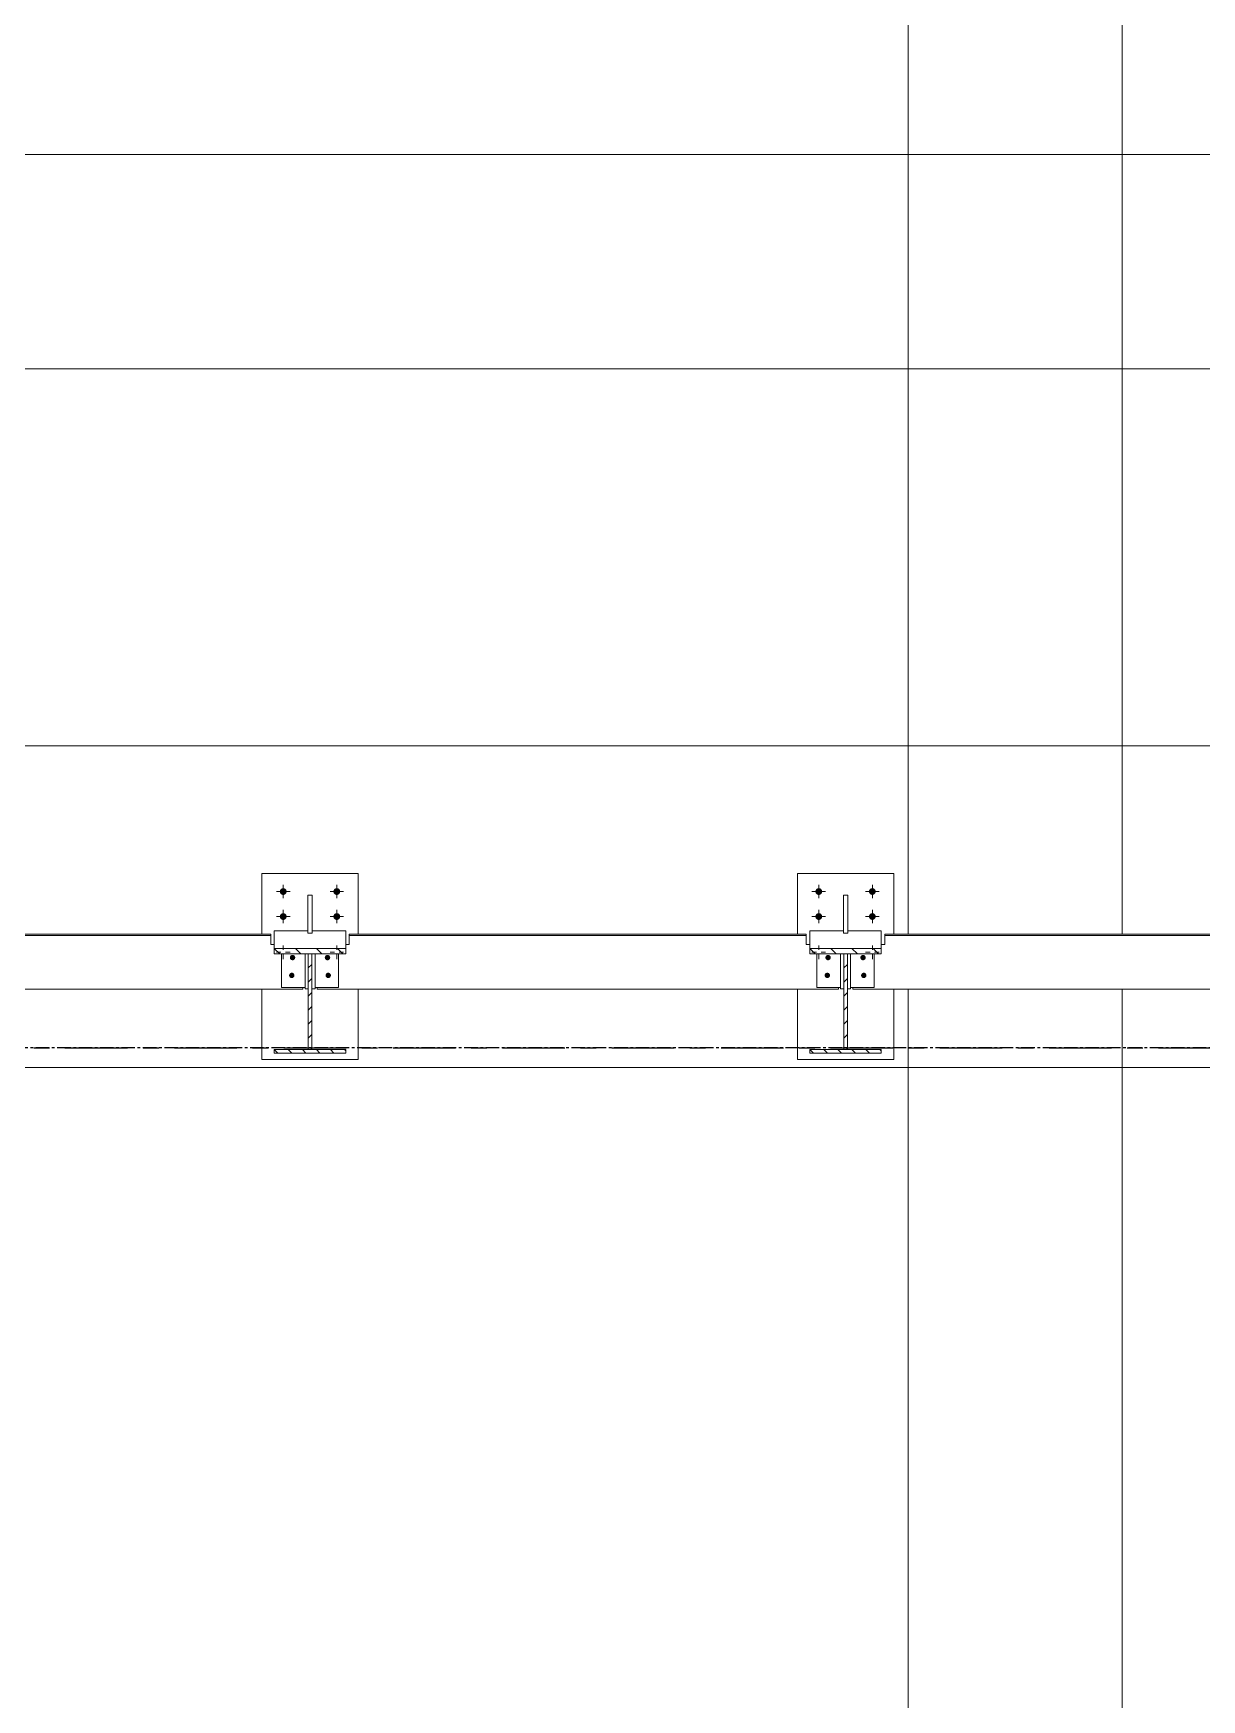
# Model space of a CAD drawing. Header units: millimetres. Extents: x -153298 to 620751, y -313239 to 250031.
# Drawn here: x 48833 to 52105, y 20501 to 25166 of the extents above; entities that cross this region are included whole.
import ezdxf

# ---------------------------------------------------------------- set-up
doc = ezdxf.new("R2010")
doc.units = ezdxf.units.MM
for name, pattern in [('CENTER', [2, 1.25, -0.25, 0.25, -0.25]), ('TA_GL_000.70000', [1.925, 0.7, -0.175, 0.175, -0.175, 0.7]), ('XKITLINE00', [0])]:
    doc.linetypes.add(name, pattern=pattern)
doc.layers.add('000 - 0_SYM_DWG_GRIDLINE_MAIN_COLOR_251', color=251, linetype='Continuous')
doc.layers.add('000 - GRID', color=251, linetype='CENTER')
doc.layers.add('Bolt', color=1, linetype='Continuous', lineweight=0)
doc.layers.add('Part', color=2, linetype='Continuous', lineweight=0)
doc.styles.add('TA', font='', dxfattribs={"height": 4.5})
doc.styles.get('TA').set_extended_font_data('Cordia New')

# ---------------------------------------------------------------- blocks, each defined once
blk = doc.blocks.new('*A133132')
at = {"layer": 'Part', "linetype": 'XKITLINE00', "lineweight": 0}
for p, q in [((447.337912, -23.297436), (447.257912, -23.217436)), ((447.652221, -23.297436), (447.572221, -23.217436)), ((447.96653, -23.297436), (447.88653, -23.217436)), ((448.280839, -23.297436), (448.200839, -23.217436)), ((448.595148, -23.297436), (448.515148, -23.217436)), ((448.857912, -23.245891), (448.829457, -23.217436))]:
    blk.add_line(p, q, dxfattribs=at)
blk = doc.blocks.new('*A134133')
at = {"layer": 'Part', "linetype": 'XKITLINE00', "lineweight": 0}
for p, q in [((448.017912, -21.392591), (448.097912, -21.312591)), ((448.017912, -21.7069), (448.097912, -21.6269)), ((448.017912, -22.021209), (448.097912, -21.941209)), ((448.017912, -22.335517), (448.097912, -22.255517)), ((448.017912, -22.649826), (448.097912, -22.569826)), ((448.017912, -22.964135), (448.097912, -22.884135)), ((448.07892, -23.217436), (448.097912, -23.198444))]:
    blk.add_line(p, q, dxfattribs=at)
blk = doc.blocks.new('*A135134')
at = {"layer": 'Part', "linetype": 'XKITLINE00', "lineweight": 0}
for p, q in [((459.378077, -21.078283), (459.257912, -20.958118)), ((459.850187, -21.078283), (459.730023, -20.958118)), ((460.322298, -21.078283), (460.202133, -20.958118)), ((460.794408, -21.078283), (460.674244, -20.958118))]:
    blk.add_line(p, q, dxfattribs=at)
blk = doc.blocks.new('*A136135')
at = {"layer": 'Part', "linetype": 'XKITLINE00', "lineweight": 0}
for p, q in [((460.017912, -21.392591), (460.097912, -21.312591)), ((460.017912, -21.7069), (460.097912, -21.6269)), ((460.017912, -22.021209), (460.097912, -21.941209)), ((460.017912, -22.335517), (460.097912, -22.255517)), ((460.017912, -22.649826), (460.097912, -22.569826)), ((460.017912, -22.964135), (460.097912, -22.884135)), ((460.07892, -23.217436), (460.097912, -23.198444))]:
    blk.add_line(p, q, dxfattribs=at)
blk = doc.blocks.new('*A137136')
at = {"layer": 'Part', "linetype": 'XKITLINE00', "lineweight": 0}
for p, q in [((459.337912, -23.297436), (459.257912, -23.217436)), ((459.652221, -23.297436), (459.572221, -23.217436)), ((459.96653, -23.297436), (459.88653, -23.217436)), ((460.280839, -23.297436), (460.200839, -23.217436)), ((460.595148, -23.297436), (460.515148, -23.217436)), ((460.857912, -23.245891), (460.829457, -23.217436))]:
    blk.add_line(p, q, dxfattribs=at)
blk = doc.blocks.new('*A197196')
at = {"layer": 'Part', "linetype": 'XKITLINE00', "lineweight": 0}
for p, q in [((447.378077, -21.078283), (447.257912, -20.958118)), ((447.850187, -21.078283), (447.730023, -20.958118)), ((448.322298, -21.078283), (448.202133, -20.958118)), ((448.794408, -21.078283), (448.674244, -20.958118))]:
    blk.add_line(p, q, dxfattribs=at)
blk = doc.blocks.new('*A11961161')
at = {"layer": 'Part', "linetype": 'XKITLINE00', "lineweight": 0}
for p, q in [((460.169912, -21.855796), (460.169912, -21.078283)), ((460.697912, -21.828163), (460.697912, -21.078283)), ((460.097912, -21.855796), (460.169912, -21.855796)), ((460.169912, -21.828163), (460.697912, -21.828163))]:
    blk.add_line(p, q, dxfattribs=at)
blk = doc.blocks.new('*A11971162')
at = {"layer": 'Part', "linetype": 'XKITLINE00', "lineweight": 0}
for p, q in [((459.417902, -21.078283), (459.417902, -21.828163)), ((459.945902, -21.078283), (459.945902, -21.855796)), ((459.417902, -21.828163), (459.945902, -21.828163)), ((459.945902, -21.855796), (460.017902, -21.855796))]:
    blk.add_line(p, q, dxfattribs=at)
blk = doc.blocks.new('*A11981163')
at = {"layer": 'Part', "linetype": 'XKITLINE00', "lineweight": 0}
for p, q in [((460.105912, -19.760081), (460.009912, -19.760081)), ((460.009912, -20.611492), (460.009912, -19.760081)), ((460.105912, -20.611492), (460.105912, -19.760081)), ((460.105912, -20.611492), (460.009912, -20.611492))]:
    blk.add_line(p, q, dxfattribs=at)
blk = doc.blocks.new('*A12721237')
at = {"layer": 'Part', "linetype": 'XKITLINE00', "lineweight": 0}
for p, q in [((436.857912, -20.862883), (436.937912, -20.862883)), ((436.857912, -20.865605), (436.937912, -20.865605)), ((447.177912, -20.634477), (436.937912, -20.634477)), ((436.937912, -20.634477), (436.937912, -20.865605)), ((436.937912, -20.665879), (447.177912, -20.665879)), ((447.177912, -20.634477), (447.177912, -20.865605)), ((447.177912, -20.862883), (447.257912, -20.862883)), ((447.177912, -20.865605), (447.257912, -20.865605)), ((436.217883, -21.864234), (436.217883, -21.828163)), ((436.217883, -21.864234), (447.897912, -21.864234)), ((447.897912, -21.864234), (447.897912, -21.828163))]:
    blk.add_line(p, q, dxfattribs=at)
blk = doc.blocks.new('*A12731238')
at = {"layer": 'Bolt'}
for points in [[(448.456, -21.1), (448.462, -21.1), (448.467, -21.102), (448.473, -21.104), (448.478, -21.106), (448.483, -21.109), (448.488, -21.113), (448.492, -21.117), (448.496, -21.121), (448.5, -21.126), (448.503, -21.131), (448.505, -21.136), (448.507, -21.142), (448.509, -21.147), (448.51, -21.153), (448.51, -21.159), (448.51, -21.165), (448.509, -21.171), (448.507, -21.177), (448.505, -21.182), (448.503, -21.187), (448.5, -21.192), (448.496, -21.197), (448.492, -21.202), (448.488, -21.205), (448.483, -21.209), (448.478, -21.212), (448.473, -21.215), (448.467, -21.217), (448.462, -21.218), (448.456, -21.219), (448.45, -21.219), (448.444, -21.219), (448.438, -21.218), (448.432, -21.217), (448.427, -21.215), (448.422, -21.212), (448.417, -21.209), (448.412, -21.205), (448.407, -21.202), (448.403, -21.197), (448.4, -21.192), (448.397, -21.187), (448.394, -21.182), (448.392, -21.177), (448.391, -21.171), (448.39, -21.165), (448.39, -21.159), (448.39, -21.153), (448.391, -21.147), (448.392, -21.142), (448.394, -21.136), (448.397, -21.131), (448.4, -21.126), (448.403, -21.121), (448.407, -21.117), (448.412, -21.113), (448.417, -21.109), (448.422, -21.106), (448.427, -21.104), (448.432, -21.102), (448.438, -21.1), (448.444, -21.1), (448.45, -21.099)], [(448.472, -21.499), (448.478, -21.5), (448.484, -21.501), (448.489, -21.503), (448.495, -21.505), (448.5, -21.508), (448.504, -21.512), (448.509, -21.516), (448.513, -21.52), (448.516, -21.525), (448.519, -21.53), (448.522, -21.535), (448.524, -21.541), (448.525, -21.547), (448.526, -21.552), (448.526, -21.558), (448.526, -21.564), (448.525, -21.57), (448.524, -21.576), (448.522, -21.581), (448.519, -21.587), (448.516, -21.592), (448.513, -21.596), (448.509, -21.601), (448.504, -21.605), (448.5, -21.608), (448.495, -21.611), (448.489, -21.614), (448.484, -21.616), (448.478, -21.617), (448.472, -21.618), (448.466, -21.618), (448.461, -21.618), (448.455, -21.617), (448.449, -21.616), (448.443, -21.614), (448.438, -21.611), (448.433, -21.608), (448.428, -21.605), (448.424, -21.601), (448.42, -21.596), (448.417, -21.592), (448.413, -21.587), (448.411, -21.581), (448.409, -21.576), (448.408, -21.57), (448.407, -21.564), (448.406, -21.558), (448.407, -21.552), (448.408, -21.547), (448.409, -21.541), (448.411, -21.535), (448.413, -21.53), (448.417, -21.525), (448.42, -21.52), (448.424, -21.516), (448.428, -21.512), (448.433, -21.508), (448.438, -21.505), (448.443, -21.503), (448.449, -21.501), (448.455, -21.5), (448.461, -21.499), (448.466, -21.498)]]:
    blk.add_hatch(color=256, dxfattribs=at).paths.add_polyline_path(points, flags=17)
at = {"layer": 'Bolt', "linetype": 'XKITLINE00', "lineweight": 0}
for p, q in [((448.45, -21.162), (448.45, -21.143)), ((448.466, -21.562), (448.466, -21.542))]:
    blk.add_line(p, q, dxfattribs=at)
blk = doc.blocks.new('*A12741239')
at = {"layer": 'Bolt'}
for points in [[(447.672, -21.1), (447.678, -21.1), (447.683, -21.102), (447.689, -21.104), (447.694, -21.106), (447.699, -21.109), (447.704, -21.113), (447.708, -21.117), (447.712, -21.121), (447.716, -21.126), (447.719, -21.131), (447.721, -21.136), (447.723, -21.142), (447.725, -21.147), (447.726, -21.153), (447.726, -21.159), (447.726, -21.165), (447.725, -21.171), (447.723, -21.177), (447.721, -21.182), (447.719, -21.187), (447.716, -21.192), (447.712, -21.197), (447.708, -21.202), (447.704, -21.205), (447.699, -21.209), (447.694, -21.212), (447.689, -21.215), (447.683, -21.217), (447.678, -21.218), (447.672, -21.219), (447.666, -21.219), (447.66, -21.219), (447.654, -21.218), (447.649, -21.217), (447.643, -21.215), (447.638, -21.212), (447.633, -21.209), (447.628, -21.205), (447.624, -21.202), (447.62, -21.197), (447.616, -21.192), (447.613, -21.187), (447.611, -21.182), (447.609, -21.177), (447.607, -21.171), (447.606, -21.165), (447.606, -21.159), (447.606, -21.153), (447.607, -21.147), (447.609, -21.142), (447.611, -21.136), (447.613, -21.131), (447.616, -21.126), (447.62, -21.121), (447.624, -21.117), (447.628, -21.113), (447.633, -21.109), (447.638, -21.106), (447.643, -21.104), (447.649, -21.102), (447.654, -21.1), (447.66, -21.1), (447.666, -21.099)], [(447.655, -21.499), (447.661, -21.5), (447.667, -21.501), (447.672, -21.503), (447.678, -21.505), (447.683, -21.508), (447.687, -21.512), (447.692, -21.516), (447.696, -21.52), (447.699, -21.525), (447.702, -21.53), (447.705, -21.535), (447.707, -21.541), (447.708, -21.547), (447.709, -21.552), (447.709, -21.558), (447.709, -21.564), (447.708, -21.57), (447.707, -21.576), (447.705, -21.581), (447.702, -21.587), (447.699, -21.592), (447.696, -21.596), (447.692, -21.601), (447.687, -21.605), (447.683, -21.608), (447.678, -21.611), (447.672, -21.614), (447.667, -21.616), (447.661, -21.617), (447.655, -21.618), (447.649, -21.618), (447.644, -21.618), (447.638, -21.617), (447.632, -21.616), (447.626, -21.614), (447.621, -21.611), (447.616, -21.608), (447.611, -21.605), (447.607, -21.601), (447.603, -21.596), (447.6, -21.592), (447.596, -21.587), (447.594, -21.581), (447.592, -21.576), (447.591, -21.57), (447.59, -21.564), (447.589, -21.558), (447.59, -21.552), (447.591, -21.547), (447.592, -21.541), (447.594, -21.535), (447.596, -21.53), (447.6, -21.525), (447.603, -21.52), (447.607, -21.516), (447.611, -21.512), (447.616, -21.508), (447.621, -21.505), (447.626, -21.503), (447.632, -21.501), (447.638, -21.5), (447.644, -21.499), (447.649, -21.498)]]:
    blk.add_hatch(color=256, dxfattribs=at).paths.add_polyline_path(points, flags=17)
at = {"layer": 'Bolt', "linetype": 'XKITLINE00', "lineweight": 0}
for p, q in [((447.666, -21.162), (447.666, -21.143)), ((447.649, -21.562), (447.649, -21.542))]:
    blk.add_line(p, q, dxfattribs=at)
blk = doc.blocks.new('*A12751240')
at = {"layer": 'Part', "linetype": 'XKITLINE00', "lineweight": 0}
for p, q in [((446.97788, -19.280042), (449.13788, -19.280042)), ((446.97788, -20.634477), (446.97788, -19.280042)), ((449.13788, -20.634477), (449.13788, -19.280042)), ((446.97788, -23.440042), (446.97788, -21.864234)), ((449.13788, -23.440042), (449.13788, -21.864234)), ((446.97788, -23.440042), (449.13788, -23.440042))]:
    blk.add_line(p, q, dxfattribs=at)
blk = doc.blocks.new('*A12761241')
at = {"layer": 'Part', "linetype": 'XKITLINE00', "lineweight": 0}
for p, q in [((448.169912, -21.855796), (448.169912, -21.078283)), ((448.697912, -21.828163), (448.697912, -21.078283)), ((448.097912, -21.855796), (448.169912, -21.855796)), ((448.169912, -21.828163), (448.697912, -21.828163))]:
    blk.add_line(p, q, dxfattribs=at)
blk = doc.blocks.new('*A12771242')
at = {"layer": 'Part', "linetype": 'XKITLINE00', "lineweight": 0}
for p, q in [((447.417902, -21.078283), (447.417902, -21.828163)), ((447.945902, -21.078283), (447.945902, -21.855796)), ((447.417902, -21.828163), (447.945902, -21.828163)), ((447.945902, -21.855796), (448.017902, -21.855796))]:
    blk.add_line(p, q, dxfattribs=at)
blk = doc.blocks.new('*A12781243')
at = {"layer": 'Part', "linetype": 'XKITLINE00', "lineweight": 0}
for p, q in [((448.105912, -19.760081), (448.009912, -19.760081)), ((448.009912, -20.611492), (448.009912, -19.760081)), ((448.105912, -20.611492), (448.105912, -19.760081)), ((448.105912, -20.611492), (448.009912, -20.611492))]:
    blk.add_line(p, q, dxfattribs=at)
blk = doc.blocks.new('*A12791244')
at = {"layer": 'Bolt'}
for points in [[(447.382, -19.673), (447.383, -19.665), (447.385, -19.658), (447.388, -19.651), (447.391, -19.644), (447.395, -19.638), (447.399, -19.632), (447.404, -19.626), (447.41, -19.621), (447.416, -19.617), (447.422, -19.613), (447.429, -19.61), (447.436, -19.607), (447.443, -19.606), (447.45, -19.604), (447.458, -19.604), (447.465, -19.604), (447.473, -19.606), (447.48, -19.607), (447.487, -19.61), (447.494, -19.613), (447.5, -19.617), (447.506, -19.621), (447.512, -19.626), (447.517, -19.632), (447.521, -19.638), (447.525, -19.644), (447.528, -19.651), (447.531, -19.658), (447.532, -19.665), (447.534, -19.673), (447.534, -19.68), (447.534, -19.687), (447.532, -19.695), (447.531, -19.702), (447.528, -19.709), (447.525, -19.716), (447.521, -19.722), (447.517, -19.728), (447.512, -19.734), (447.506, -19.739), (447.5, -19.743), (447.494, -19.747), (447.487, -19.75), (447.48, -19.753), (447.473, -19.755), (447.465, -19.756), (447.458, -19.756), (447.45, -19.756), (447.443, -19.755), (447.436, -19.753), (447.429, -19.75), (447.422, -19.747), (447.416, -19.743), (447.41, -19.739), (447.404, -19.734), (447.399, -19.728), (447.395, -19.722), (447.391, -19.716), (447.388, -19.709), (447.385, -19.702), (447.383, -19.695), (447.382, -19.687), (447.382, -19.68)], [(448.582, -19.673), (448.583, -19.665), (448.585, -19.658), (448.588, -19.651), (448.591, -19.644), (448.595, -19.638), (448.599, -19.632), (448.604, -19.626), (448.61, -19.621), (448.616, -19.617), (448.622, -19.613), (448.629, -19.61), (448.636, -19.607), (448.643, -19.606), (448.65, -19.604), (448.658, -19.604), (448.665, -19.604), (448.673, -19.606), (448.68, -19.607), (448.687, -19.61), (448.694, -19.613), (448.7, -19.617), (448.706, -19.621), (448.712, -19.626), (448.717, -19.632), (448.721, -19.638), (448.725, -19.644), (448.728, -19.651), (448.731, -19.658), (448.732, -19.665), (448.734, -19.673), (448.734, -19.68), (448.734, -19.687), (448.732, -19.695), (448.731, -19.702), (448.728, -19.709), (448.725, -19.716), (448.721, -19.722), (448.717, -19.728), (448.712, -19.734), (448.706, -19.739), (448.7, -19.743), (448.694, -19.747), (448.687, -19.75), (448.68, -19.753), (448.673, -19.755), (448.665, -19.756), (448.658, -19.756), (448.65, -19.756), (448.643, -19.755), (448.636, -19.753), (448.629, -19.75), (448.622, -19.747), (448.616, -19.743), (448.61, -19.739), (448.604, -19.734), (448.599, -19.728), (448.595, -19.722), (448.591, -19.716), (448.588, -19.709), (448.585, -19.702), (448.583, -19.695), (448.582, -19.687), (448.582, -19.68)], [(447.382, -20.233), (447.383, -20.225), (447.385, -20.218), (447.388, -20.211), (447.391, -20.204), (447.395, -20.198), (447.399, -20.192), (447.404, -20.186), (447.41, -20.181), (447.416, -20.177), (447.422, -20.173), (447.429, -20.17), (447.436, -20.167), (447.443, -20.166), (447.45, -20.164), (447.458, -20.164), (447.465, -20.164), (447.473, -20.166), (447.48, -20.167), (447.487, -20.17), (447.494, -20.173), (447.5, -20.177), (447.506, -20.181), (447.512, -20.186), (447.517, -20.192), (447.521, -20.198), (447.525, -20.204), (447.528, -20.211), (447.531, -20.218), (447.532, -20.225), (447.534, -20.233), (447.534, -20.24), (447.534, -20.247), (447.532, -20.255), (447.531, -20.262), (447.528, -20.269), (447.525, -20.276), (447.521, -20.282), (447.517, -20.288), (447.512, -20.294), (447.506, -20.299), (447.5, -20.303), (447.494, -20.307), (447.487, -20.31), (447.48, -20.313), (447.473, -20.315), (447.465, -20.316), (447.458, -20.316), (447.45, -20.316), (447.443, -20.315), (447.436, -20.313), (447.429, -20.31), (447.422, -20.307), (447.416, -20.303), (447.41, -20.299), (447.404, -20.294), (447.399, -20.288), (447.395, -20.282), (447.391, -20.276), (447.388, -20.269), (447.385, -20.262), (447.383, -20.255), (447.382, -20.247), (447.382, -20.24)], [(448.582, -20.233), (448.583, -20.225), (448.585, -20.218), (448.588, -20.211), (448.591, -20.204), (448.595, -20.198), (448.599, -20.192), (448.604, -20.186), (448.61, -20.181), (448.616, -20.177), (448.622, -20.173), (448.629, -20.17), (448.636, -20.167), (448.643, -20.166), (448.65, -20.164), (448.658, -20.164), (448.665, -20.164), (448.673, -20.166), (448.68, -20.167), (448.687, -20.17), (448.694, -20.173), (448.7, -20.177), (448.706, -20.181), (448.712, -20.186), (448.717, -20.192), (448.721, -20.198), (448.725, -20.204), (448.728, -20.211), (448.731, -20.218), (448.732, -20.225), (448.734, -20.233), (448.734, -20.24), (448.734, -20.247), (448.732, -20.255), (448.731, -20.262), (448.728, -20.269), (448.725, -20.276), (448.721, -20.282), (448.717, -20.288), (448.712, -20.294), (448.706, -20.299), (448.7, -20.303), (448.694, -20.307), (448.687, -20.31), (448.68, -20.313), (448.673, -20.315), (448.665, -20.316), (448.658, -20.316), (448.65, -20.316), (448.643, -20.315), (448.636, -20.313), (448.629, -20.31), (448.622, -20.307), (448.616, -20.303), (448.61, -20.299), (448.604, -20.294), (448.599, -20.288), (448.595, -20.282), (448.591, -20.276), (448.588, -20.269), (448.585, -20.262), (448.583, -20.255), (448.582, -20.247), (448.582, -20.24)]]:
    blk.add_hatch(color=256, dxfattribs=at).paths.add_polyline_path(points, flags=17)
at = {"layer": 'Bolt', "linetype": 'XKITLINE00', "lineweight": 0}
for p, q in [((447.306, -19.68), (447.61, -19.68)), ((447.458, -19.832), (447.458, -19.528)), ((448.506, -19.68), (448.81, -19.68)), ((448.658, -19.832), (448.658, -19.528)), ((447.458, -20.392), (447.458, -20.088)), ((448.658, -20.392), (448.658, -20.088)), ((447.306, -20.24), (447.61, -20.24)), ((448.506, -20.24), (448.81, -20.24)), ((447.458, -20.888), (447.458, -20.989)), ((448.658, -20.888), (448.658, -20.989)), ((447.306, -21.04), (447.407, -21.04)), ((447.458, -21.192), (447.458, -21.091)), ((447.61, -21.04), (447.509, -21.04)), ((448.506, -21.04), (448.607, -21.04)), ((448.658, -21.192), (448.658, -21.091)), ((448.81, -21.04), (448.709, -21.04))]:
    blk.add_line(p, q, dxfattribs=at)
blk = doc.blocks.new('*A12831248')
at = {"layer": 'Part', "linetype": 'XKITLINE00', "lineweight": 0}
for p, q in [((461.457888, -20.634477), (461.457888, 1.142546)), ((466.257888, -20.634477), (466.257888, 1.142546)), ((461.457888, -41.177455), (461.457888, -21.864234)), ((466.257888, -41.177455), (466.257888, -21.864234))]:
    blk.add_line(p, q, dxfattribs=at)
blk = doc.blocks.new('*A12881253')
at = {"layer": 'Part', "linetype": 'XKITLINE00', "lineweight": 0}
for p, q in [((460.857912, -20.862883), (460.937912, -20.862883)), ((460.857912, -20.865605), (460.937912, -20.865605)), ((471.177912, -20.634477), (460.937912, -20.634477)), ((460.937912, -20.634477), (460.937912, -20.865605)), ((460.937912, -20.665879), (471.177912, -20.665879)), ((471.177912, -20.634477), (471.177912, -20.865605)), ((471.177912, -20.862883), (471.257912, -20.862883)), ((471.177912, -20.865605), (471.257912, -20.865605)), ((460.217883, -21.864234), (460.217883, -21.828163)), ((460.217883, -21.864234), (471.897912, -21.864234)), ((471.897912, -21.864234), (471.897912, -21.828163))]:
    blk.add_line(p, q, dxfattribs=at)
blk = doc.blocks.new('*A12891254')
at = {"layer": 'Part', "linetype": 'XKITLINE00', "lineweight": 0}
for p, q in [((448.857912, -20.862883), (448.937912, -20.862883)), ((448.857912, -20.865605), (448.937912, -20.865605)), ((459.177912, -20.634477), (448.937912, -20.634477)), ((448.937912, -20.634477), (448.937912, -20.865605)), ((448.937912, -20.665879), (459.177912, -20.665879)), ((459.177912, -20.634477), (459.177912, -20.865605)), ((459.177912, -20.862883), (459.257912, -20.862883)), ((459.177912, -20.865605), (459.257912, -20.865605)), ((448.217883, -21.864234), (448.217883, -21.828163)), ((448.217883, -21.864234), (459.897912, -21.864234)), ((459.897912, -21.864234), (459.897912, -21.828163))]:
    blk.add_line(p, q, dxfattribs=at)
blk = doc.blocks.new('*A12901255')
at = {"layer": 'Bolt'}
for points in [[(459.382, -19.673), (459.383, -19.665), (459.385, -19.658), (459.388, -19.651), (459.391, -19.644), (459.395, -19.638), (459.399, -19.632), (459.404, -19.626), (459.41, -19.621), (459.416, -19.617), (459.422, -19.613), (459.429, -19.61), (459.436, -19.607), (459.443, -19.606), (459.45, -19.604), (459.458, -19.604), (459.465, -19.604), (459.473, -19.606), (459.48, -19.607), (459.487, -19.61), (459.494, -19.613), (459.5, -19.617), (459.506, -19.621), (459.512, -19.626), (459.517, -19.632), (459.521, -19.638), (459.525, -19.644), (459.528, -19.651), (459.531, -19.658), (459.532, -19.665), (459.534, -19.673), (459.534, -19.68), (459.534, -19.687), (459.532, -19.695), (459.531, -19.702), (459.528, -19.709), (459.525, -19.716), (459.521, -19.722), (459.517, -19.728), (459.512, -19.734), (459.506, -19.739), (459.5, -19.743), (459.494, -19.747), (459.487, -19.75), (459.48, -19.753), (459.473, -19.755), (459.465, -19.756), (459.458, -19.756), (459.45, -19.756), (459.443, -19.755), (459.436, -19.753), (459.429, -19.75), (459.422, -19.747), (459.416, -19.743), (459.41, -19.739), (459.404, -19.734), (459.399, -19.728), (459.395, -19.722), (459.391, -19.716), (459.388, -19.709), (459.385, -19.702), (459.383, -19.695), (459.382, -19.687), (459.382, -19.68)], [(460.582, -19.673), (460.583, -19.665), (460.585, -19.658), (460.588, -19.651), (460.591, -19.644), (460.595, -19.638), (460.599, -19.632), (460.604, -19.626), (460.61, -19.621), (460.616, -19.617), (460.622, -19.613), (460.629, -19.61), (460.636, -19.607), (460.643, -19.606), (460.65, -19.604), (460.658, -19.604), (460.665, -19.604), (460.673, -19.606), (460.68, -19.607), (460.687, -19.61), (460.694, -19.613), (460.7, -19.617), (460.706, -19.621), (460.712, -19.626), (460.717, -19.632), (460.721, -19.638), (460.725, -19.644), (460.728, -19.651), (460.731, -19.658), (460.732, -19.665), (460.734, -19.673), (460.734, -19.68), (460.734, -19.687), (460.732, -19.695), (460.731, -19.702), (460.728, -19.709), (460.725, -19.716), (460.721, -19.722), (460.717, -19.728), (460.712, -19.734), (460.706, -19.739), (460.7, -19.743), (460.694, -19.747), (460.687, -19.75), (460.68, -19.753), (460.673, -19.755), (460.665, -19.756), (460.658, -19.756), (460.65, -19.756), (460.643, -19.755), (460.636, -19.753), (460.629, -19.75), (460.622, -19.747), (460.616, -19.743), (460.61, -19.739), (460.604, -19.734), (460.599, -19.728), (460.595, -19.722), (460.591, -19.716), (460.588, -19.709), (460.585, -19.702), (460.583, -19.695), (460.582, -19.687), (460.582, -19.68)], [(459.382, -20.233), (459.383, -20.225), (459.385, -20.218), (459.388, -20.211), (459.391, -20.204), (459.395, -20.198), (459.399, -20.192), (459.404, -20.186), (459.41, -20.181), (459.416, -20.177), (459.422, -20.173), (459.429, -20.17), (459.436, -20.167), (459.443, -20.166), (459.45, -20.164), (459.458, -20.164), (459.465, -20.164), (459.473, -20.166), (459.48, -20.167), (459.487, -20.17), (459.494, -20.173), (459.5, -20.177), (459.506, -20.181), (459.512, -20.186), (459.517, -20.192), (459.521, -20.198), (459.525, -20.204), (459.528, -20.211), (459.531, -20.218), (459.532, -20.225), (459.534, -20.233), (459.534, -20.24), (459.534, -20.247), (459.532, -20.255), (459.531, -20.262), (459.528, -20.269), (459.525, -20.276), (459.521, -20.282), (459.517, -20.288), (459.512, -20.294), (459.506, -20.299), (459.5, -20.303), (459.494, -20.307), (459.487, -20.31), (459.48, -20.313), (459.473, -20.315), (459.465, -20.316), (459.458, -20.316), (459.45, -20.316), (459.443, -20.315), (459.436, -20.313), (459.429, -20.31), (459.422, -20.307), (459.416, -20.303), (459.41, -20.299), (459.404, -20.294), (459.399, -20.288), (459.395, -20.282), (459.391, -20.276), (459.388, -20.269), (459.385, -20.262), (459.383, -20.255), (459.382, -20.247), (459.382, -20.24)], [(460.582, -20.233), (460.583, -20.225), (460.585, -20.218), (460.588, -20.211), (460.591, -20.204), (460.595, -20.198), (460.599, -20.192), (460.604, -20.186), (460.61, -20.181), (460.616, -20.177), (460.622, -20.173), (460.629, -20.17), (460.636, -20.167), (460.643, -20.166), (460.65, -20.164), (460.658, -20.164), (460.665, -20.164), (460.673, -20.166), (460.68, -20.167), (460.687, -20.17), (460.694, -20.173), (460.7, -20.177), (460.706, -20.181), (460.712, -20.186), (460.717, -20.192), (460.721, -20.198), (460.725, -20.204), (460.728, -20.211), (460.731, -20.218), (460.732, -20.225), (460.734, -20.233), (460.734, -20.24), (460.734, -20.247), (460.732, -20.255), (460.731, -20.262), (460.728, -20.269), (460.725, -20.276), (460.721, -20.282), (460.717, -20.288), (460.712, -20.294), (460.706, -20.299), (460.7, -20.303), (460.694, -20.307), (460.687, -20.31), (460.68, -20.313), (460.673, -20.315), (460.665, -20.316), (460.658, -20.316), (460.65, -20.316), (460.643, -20.315), (460.636, -20.313), (460.629, -20.31), (460.622, -20.307), (460.616, -20.303), (460.61, -20.299), (460.604, -20.294), (460.599, -20.288), (460.595, -20.282), (460.591, -20.276), (460.588, -20.269), (460.585, -20.262), (460.583, -20.255), (460.582, -20.247), (460.582, -20.24)]]:
    blk.add_hatch(color=256, dxfattribs=at).paths.add_polyline_path(points, flags=17)
at = {"layer": 'Bolt', "linetype": 'XKITLINE00', "lineweight": 0}
for p, q in [((459.306, -19.68), (459.61, -19.68)), ((459.458, -19.832), (459.458, -19.528)), ((460.506, -19.68), (460.81, -19.68)), ((460.658, -19.832), (460.658, -19.528)), ((459.458, -20.392), (459.458, -20.088)), ((460.658, -20.392), (460.658, -20.088)), ((459.306, -20.24), (459.61, -20.24)), ((460.506, -20.24), (460.81, -20.24)), ((459.458, -20.888), (459.458, -20.989)), ((460.658, -20.888), (460.658, -20.989)), ((459.306, -21.04), (459.407, -21.04)), ((459.458, -21.192), (459.458, -21.091)), ((459.61, -21.04), (459.509, -21.04)), ((460.506, -21.04), (460.607, -21.04)), ((460.658, -21.192), (460.658, -21.091)), ((460.81, -21.04), (460.709, -21.04))]:
    blk.add_line(p, q, dxfattribs=at)
blk = doc.blocks.new('*A12911256')
at = {"layer": 'Bolt'}
for points in [[(460.456, -21.1), (460.462, -21.1), (460.467, -21.102), (460.473, -21.104), (460.478, -21.106), (460.483, -21.109), (460.488, -21.113), (460.492, -21.117), (460.496, -21.121), (460.5, -21.126), (460.503, -21.131), (460.505, -21.136), (460.507, -21.142), (460.509, -21.147), (460.51, -21.153), (460.51, -21.159), (460.51, -21.165), (460.509, -21.171), (460.507, -21.177), (460.505, -21.182), (460.503, -21.187), (460.5, -21.192), (460.496, -21.197), (460.492, -21.202), (460.488, -21.205), (460.483, -21.209), (460.478, -21.212), (460.473, -21.215), (460.467, -21.217), (460.462, -21.218), (460.456, -21.219), (460.45, -21.219), (460.444, -21.219), (460.438, -21.218), (460.432, -21.217), (460.427, -21.215), (460.422, -21.212), (460.417, -21.209), (460.412, -21.205), (460.407, -21.202), (460.403, -21.197), (460.4, -21.192), (460.397, -21.187), (460.394, -21.182), (460.392, -21.177), (460.391, -21.171), (460.39, -21.165), (460.39, -21.159), (460.39, -21.153), (460.391, -21.147), (460.392, -21.142), (460.394, -21.136), (460.397, -21.131), (460.4, -21.126), (460.403, -21.121), (460.407, -21.117), (460.412, -21.113), (460.417, -21.109), (460.422, -21.106), (460.427, -21.104), (460.432, -21.102), (460.438, -21.1), (460.444, -21.1), (460.45, -21.099)], [(460.472, -21.499), (460.478, -21.5), (460.484, -21.501), (460.489, -21.503), (460.495, -21.505), (460.5, -21.508), (460.504, -21.512), (460.509, -21.516), (460.513, -21.52), (460.516, -21.525), (460.519, -21.53), (460.522, -21.535), (460.524, -21.541), (460.525, -21.547), (460.526, -21.552), (460.526, -21.558), (460.526, -21.564), (460.525, -21.57), (460.524, -21.576), (460.522, -21.581), (460.519, -21.587), (460.516, -21.592), (460.513, -21.596), (460.509, -21.601), (460.504, -21.605), (460.5, -21.608), (460.495, -21.611), (460.489, -21.614), (460.484, -21.616), (460.478, -21.617), (460.472, -21.618), (460.466, -21.618), (460.461, -21.618), (460.455, -21.617), (460.449, -21.616), (460.443, -21.614), (460.438, -21.611), (460.433, -21.608), (460.428, -21.605), (460.424, -21.601), (460.42, -21.596), (460.417, -21.592), (460.413, -21.587), (460.411, -21.581), (460.409, -21.576), (460.408, -21.57), (460.407, -21.564), (460.406, -21.558), (460.407, -21.552), (460.408, -21.547), (460.409, -21.541), (460.411, -21.535), (460.413, -21.53), (460.417, -21.525), (460.42, -21.52), (460.424, -21.516), (460.428, -21.512), (460.433, -21.508), (460.438, -21.505), (460.443, -21.503), (460.449, -21.501), (460.455, -21.5), (460.461, -21.499), (460.466, -21.498)]]:
    blk.add_hatch(color=256, dxfattribs=at).paths.add_polyline_path(points, flags=17)
at = {"layer": 'Bolt', "linetype": 'XKITLINE00', "lineweight": 0}
for p, q in [((460.45, -21.162), (460.45, -21.143)), ((460.466, -21.562), (460.466, -21.542))]:
    blk.add_line(p, q, dxfattribs=at)
blk = doc.blocks.new('*A12921257')
at = {"layer": 'Bolt'}
for points in [[(459.672, -21.1), (459.678, -21.1), (459.683, -21.102), (459.689, -21.104), (459.694, -21.106), (459.699, -21.109), (459.704, -21.113), (459.708, -21.117), (459.712, -21.121), (459.716, -21.126), (459.719, -21.131), (459.721, -21.136), (459.723, -21.142), (459.725, -21.147), (459.726, -21.153), (459.726, -21.159), (459.726, -21.165), (459.725, -21.171), (459.723, -21.177), (459.721, -21.182), (459.719, -21.187), (459.716, -21.192), (459.712, -21.197), (459.708, -21.202), (459.704, -21.205), (459.699, -21.209), (459.694, -21.212), (459.689, -21.215), (459.683, -21.217), (459.678, -21.218), (459.672, -21.219), (459.666, -21.219), (459.66, -21.219), (459.654, -21.218), (459.649, -21.217), (459.643, -21.215), (459.638, -21.212), (459.633, -21.209), (459.628, -21.205), (459.624, -21.202), (459.62, -21.197), (459.616, -21.192), (459.613, -21.187), (459.611, -21.182), (459.609, -21.177), (459.607, -21.171), (459.606, -21.165), (459.606, -21.159), (459.606, -21.153), (459.607, -21.147), (459.609, -21.142), (459.611, -21.136), (459.613, -21.131), (459.616, -21.126), (459.62, -21.121), (459.624, -21.117), (459.628, -21.113), (459.633, -21.109), (459.638, -21.106), (459.643, -21.104), (459.649, -21.102), (459.654, -21.1), (459.66, -21.1), (459.666, -21.099)], [(459.655, -21.499), (459.661, -21.5), (459.667, -21.501), (459.672, -21.503), (459.678, -21.505), (459.683, -21.508), (459.687, -21.512), (459.692, -21.516), (459.696, -21.52), (459.699, -21.525), (459.702, -21.53), (459.705, -21.535), (459.707, -21.541), (459.708, -21.547), (459.709, -21.552), (459.709, -21.558), (459.709, -21.564), (459.708, -21.57), (459.707, -21.576), (459.705, -21.581), (459.702, -21.587), (459.699, -21.592), (459.696, -21.596), (459.692, -21.601), (459.687, -21.605), (459.683, -21.608), (459.678, -21.611), (459.672, -21.614), (459.667, -21.616), (459.661, -21.617), (459.655, -21.618), (459.649, -21.618), (459.644, -21.618), (459.638, -21.617), (459.632, -21.616), (459.626, -21.614), (459.621, -21.611), (459.616, -21.608), (459.611, -21.605), (459.607, -21.601), (459.603, -21.596), (459.6, -21.592), (459.596, -21.587), (459.594, -21.581), (459.592, -21.576), (459.591, -21.57), (459.59, -21.564), (459.589, -21.558), (459.59, -21.552), (459.591, -21.547), (459.592, -21.541), (459.594, -21.535), (459.596, -21.53), (459.6, -21.525), (459.603, -21.52), (459.607, -21.516), (459.611, -21.512), (459.616, -21.508), (459.621, -21.505), (459.626, -21.503), (459.632, -21.501), (459.638, -21.5), (459.644, -21.499), (459.649, -21.498)]]:
    blk.add_hatch(color=256, dxfattribs=at).paths.add_polyline_path(points, flags=17)
at = {"layer": 'Bolt', "linetype": 'XKITLINE00', "lineweight": 0}
for p, q in [((459.666, -21.162), (459.666, -21.143)), ((459.649, -21.562), (459.649, -21.542))]:
    blk.add_line(p, q, dxfattribs=at)
blk = doc.blocks.new('*A12931258')
at = {"layer": 'Part', "linetype": 'XKITLINE00', "lineweight": 0}
for p, q in [((458.97788, -19.280042), (461.13788, -19.280042)), ((458.97788, -20.634477), (458.97788, -19.280042)), ((461.13788, -20.634477), (461.13788, -19.280042)), ((458.97788, -23.440042), (458.97788, -21.864234)), ((461.13788, -23.440042), (461.13788, -21.864234)), ((458.97788, -23.440042), (461.13788, -23.440042))]:
    blk.add_line(p, q, dxfattribs=at)
blk = doc.blocks.new('*A13121272')
at = {"layer": 'Part', "linetype": 'XKITLINE00', "lineweight": 0}
for p, q in [((370.777888, -3.177455), (516.657888, -3.177455)), ((370.777888, -7.977455), (516.657888, -7.977455))]:
    blk.add_line(p, q, dxfattribs=at)
blk = doc.blocks.new('*A13131273')
at = {"layer": 'Part', "linetype": 'XKITLINE00', "lineweight": 0}
for p, q in [((301.057888, -16.417455), (516.657888, -16.417455)), ((384.897912, -23.617455), (516.657888, -23.617455))]:
    blk.add_line(p, q, dxfattribs=at)
blk = doc.blocks.new('*A13161276')
at = {"layer": 'Part', "linetype": 'XKITLINE00', "lineweight": 0}
for p, q in [((448.857912, -23.217436), (447.257912, -23.217436)), ((447.257912, -23.217436), (447.257912, -23.297436)), ((447.257912, -23.297436), (448.857912, -23.297436)), ((448.857912, -23.297436), (448.857912, -23.217436))]:
    blk.add_line(p, q, dxfattribs=at)
blk = doc.blocks.new('*A13171277')
at = {"layer": 'Part', "linetype": 'XKITLINE00', "lineweight": 0}
for p, q in [((448.097912, -21.078282), (448.017912, -21.078282)), ((448.017912, -21.078282), (448.017912, -23.217436)), ((448.097912, -23.217436), (448.097912, -21.078282)), ((448.017912, -23.217436), (448.097912, -23.217436))]:
    blk.add_line(p, q, dxfattribs=at)
blk = doc.blocks.new('*A13181278')
at = {"layer": 'Part', "linetype": 'XKITLINE00', "lineweight": 0}
for p, q in [((459.257912, -20.560081), (460.009912, -20.560081)), ((459.257912, -21.078283), (459.257912, -20.560081)), ((460.105912, -20.560081), (460.857912, -20.560081)), ((460.857912, -21.078283), (460.857912, -20.560081)), ((459.257912, -20.958118), (460.857912, -20.958118)), ((460.857912, -21.078283), (459.257912, -21.078283))]:
    blk.add_line(p, q, dxfattribs=at)
blk = doc.blocks.new('*A13191279')
at = {"layer": 'Part', "linetype": 'XKITLINE00', "lineweight": 0}
for p, q in [((460.097912, -21.078282), (460.017912, -21.078282)), ((460.017912, -21.078282), (460.017912, -23.217436)), ((460.097912, -23.217436), (460.097912, -21.078282)), ((460.017912, -23.217436), (460.097912, -23.217436))]:
    blk.add_line(p, q, dxfattribs=at)
blk = doc.blocks.new('*A13201280')
at = {"layer": 'Part', "linetype": 'XKITLINE00', "lineweight": 0}
for p, q in [((460.857912, -23.217436), (459.257912, -23.217436)), ((459.257912, -23.217436), (459.257912, -23.297436)), ((459.257912, -23.297436), (460.857912, -23.297436)), ((460.857912, -23.297436), (460.857912, -23.217436))]:
    blk.add_line(p, q, dxfattribs=at)
blk = doc.blocks.new('*A18111760')
at = {"layer": 'Part', "linetype": 'XKITLINE00', "lineweight": 0}
for p, q in [((447.257912, -20.560081), (448.009912, -20.560081)), ((447.257912, -21.078283), (447.257912, -20.560081)), ((448.105912, -20.560081), (448.857912, -20.560081)), ((448.857912, -21.078283), (448.857912, -20.560081)), ((447.257912, -20.958118), (448.857912, -20.958118)), ((448.857912, -21.078283), (447.257912, -21.078283))]:
    blk.add_line(p, q, dxfattribs=at)
blk = doc.blocks.new('*U6394')
at = {"layer": '000 - 0_SYM_DWG_GRIDLINE_MAIN_COLOR_251', "color": 0, "linetype": 'ByBlock', "ltscale": 5}
blk.add_line((20, 0), (-651.806, 0), dxfattribs=at)
at = {"style": 'TA', "flags": 1}
blk.add_attdef('LOCATION', (6, -6), '', height=4.5, rotation=270, dxfattribs=at)
blk = doc.blocks.new('W-1-PP19-ST-ENT1-1_20260610-094632_ELEVATION_1_DIMS')
at = {"layer": '000 - GRID', "linetype": 'TA_GL_000.70000', "xscale": 50.00000000000004, "yscale": 50.00000000000004, "zscale": 50.00000000000004, "rotation": 180}
blk.add_blockref('*U6394', (-2830, 105750), dxfattribs=at)

msp = doc.modelspace()

# ---------------------------------------------------------------- linework, layer by layer
at = {"color": 1, "linetype": 'CENTER', "ltscale": 30}
msp.add_line((59557.5016, 22325.8988), (24877.4489, 22325.8988), dxfattribs=at)

# ---------------------------------------------------------------- block references
at = {"color": 6}
msp.add_blockref('W-1-PP19-ST-ENT1-1_20260610-094632_ELEVATION_1_DIMS', (32232.7713, -83424.1012), dxfattribs=at)
at = {"lineweight": 0, "xscale": 125, "yscale": 125, "zscale": 125}
for name in ['*A12831248', '*A13121272', '*A13131273', '*A12751240', '*A12931258', '*A12791244', '*A12901255', '*A12781243', '*A11981163', '*A12721237', '*A18111760', '*A12891254', '*A13181278', '*A12881253', '*A197196', '*A12771242', '*A12741239', '*A13171277', '*A12761241', '*A12731238', '*A135134', '*A11971162', '*A12921257', '*A13191279', '*A11961161', '*A12911256', '*A134133', '*A136135', '*A133132', '*A13161276', '*A137136', '*A13201280']:
    msp.add_blockref(name, (-6399.4671, 25223.0807), dxfattribs=at)

doc.saveas('drawing.dxf')
